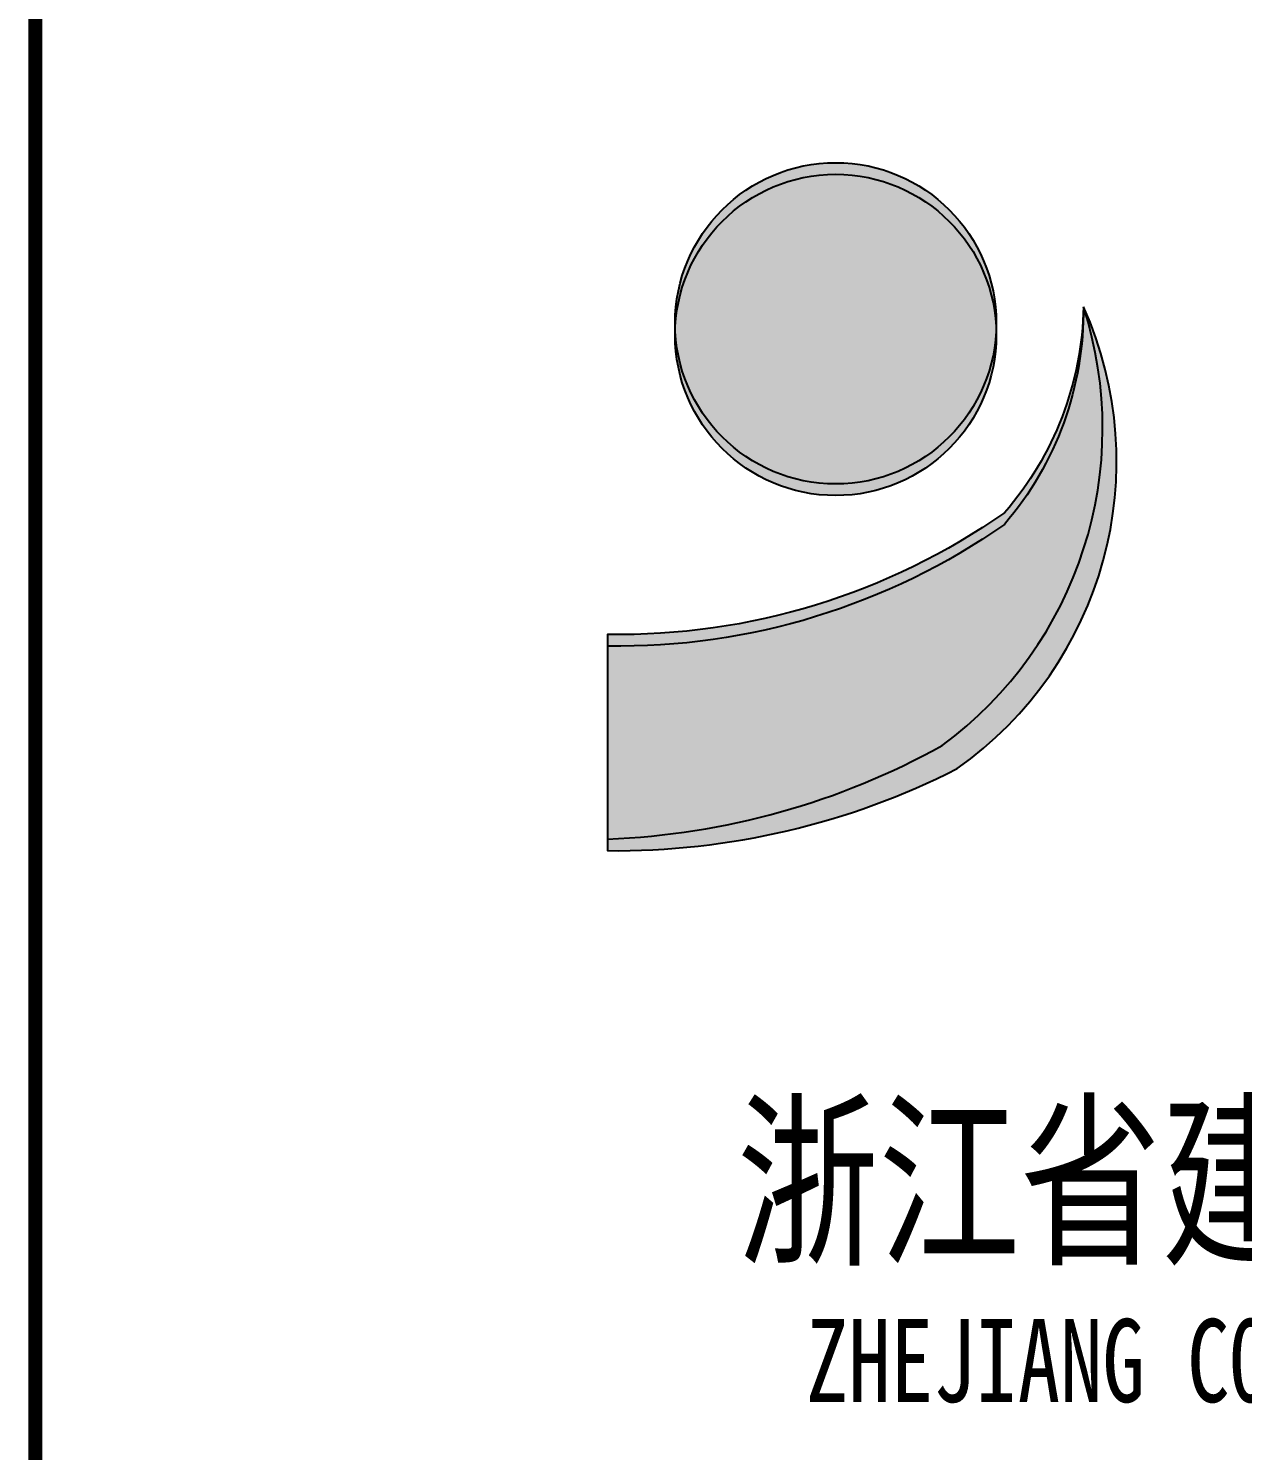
# Model space of a CAD drawing. Extents: x 1738711 to 2346805, y 1189731 to 2516152.
# Drawn here: x 1981360 to 1983555, y 2413280 to 2415850 of the extents above; entities that cross this region are included whole.
import ezdxf
from ezdxf.enums import TextEntityAlignment as Align

# ---------------------------------------------------------------- set-up
doc = ezdxf.new("R2010")
doc.units = 0
doc.header["$LTSCALE"] = 1000
doc.header["$MEASUREMENT"] = 0
doc.layers.add('TK', color=4, linetype='Continuous')
doc.styles.add('宋体', font='SIMSUN.TTF', dxfattribs={"width": 0.75})

# ---------------------------------------------------------------- blocks, each defined once
blk = doc.blocks.new('资质')
h = blk.add_hatch(color=1)
h.dxf.hatch_style = 1
edge = h.paths.add_edge_path()
edge.add_arc((1696.872990369797, 4285.245276451111), 290.304, 0, 360)
h = blk.add_hatch(color=1)
h.dxf.hatch_style = 1
edge = h.paths.add_edge_path()
edge.add_arc((1696.872990369797, 4264.324202060699), 290.304, 0, 360)
h = blk.add_hatch(color=172)
h.dxf.hatch_style = 1
edge = h.paths.add_edge_path()
edge.add_arc((1548.461446535532, 4309.03729942397), 596.3602102599627, -40.4751505986211, 0.595969414993192, ccw=False)
edge.add_arc((1304.580869948722, 4917.166786204103), 1215.334698300064, 269.0491228419969, 305.0251556862748, ccw=False)
edge.add_line((1284.412177489139, 3701.999450922012), (1284.412177489139, 3332.22413444519))
edge.add_arc((1298.61839179877, 4692.846358647207), 1360.696385501723, 269.4017982855453, 296.9936661867286)
edge.add_arc((1525.171685640106, 4036.16328400969), 679.5661045034295, 305.1311103036309, 384.2468939298175)
h = blk.add_hatch(color=172)
h.dxf.hatch_style = 1
edge = h.paths.add_edge_path()
edge.add_arc((1560.445353225667, 4325.605838548479), 584.4359711792076, 319.08681503258225, 358.9837510041084, ccw=False)
edge.add_arc((1304.580869937249, 4938.08786059824), 1215.334698303598, 269.04912284254067, 305.02515568681855, ccw=False)
edge.add_line((1284.412177489139, 3722.920525312424), (1284.412177489139, 3353.145208954811))
edge.add_arc((1232.367924215509, 4706.227929590557), 1354.083251939054, 272.2027085252616, 299.0239331366028)
edge.add_arc((1467.313535552448, 4095.801199943256), 712.128543211717, 306.3431527119143, 377.9474966535989)
at = {"color": 172}
for points in [[(2144.789395825006, 4315.240304946899, -0.1758633340164648), (2002.105241076089, 3942.850109823048, -0.1582772422886723), (1284.412177489139, 3722.920525312424), (1284.412177489139, 3353.145208954811, 0.1175668902619783), (1889.335153744556, 3522.194352149963, 0.3230121308415347)], [(2144.789395825006, 4315.240304946899, -0.1811499422860194), (2002.105241076089, 3921.929035425186, -0.1582772422886723), (1284.412177489139, 3701.999450922012), (1284.412177489139, 3332.22413444519, 0.1209772943244024), (1916.227595404722, 3480.388720154762, 0.3596071156339016)]]:
    blk.add_lwpolyline(points, format="xyb", close=True, dxfattribs=at)
at = {"color": 1}
for centre in [(1696.872990369797, 4285.245276451111), (1696.872990369797, 4264.324202060699)]:
    blk.add_circle(centre, 290.304, dxfattribs=at)
at = {"layer": 'TK', "color": 7, "const_width": 25}
blk.add_lwpolyline([(249.9987644646317, 8699.99998755008), (6749.99949693121, 8699.999999888241), (6749.99949693121, 0), (249.9987644646317, -1.233071088790894e-05)], close=True, dxfattribs=at)
at = {"layer": 'TK', "color": 7, "style": '宋体', "width": 0.75}
for s, height, p in [('浙江省建设投资集团股份有限公司', 250, (1518.306080606875, 2609.343144377352)), ('ZHEJIANG CONSTRUCTION INVESTMENT GROUP CO.,LTD ', 150, (1643.436848029443, 2335.66827948916))]:
    blk.add_text(s, height=height, dxfattribs=at).set_placement(p)
blk = doc.blocks.new('ZJJT-A2')
at = {"layer": 'TK', "color": 7, "const_width": 25}
blk.add_lwpolyline([(51899.99926753272, 41000.00000010733), (51899.99729448999, 1000)], dxfattribs=at)
at = {"layer": 'TK', "color": 1}
blk.add_blockref('资质', (51650.00050306832, 32300.00000010733), dxfattribs=at)
at = {"layer": 'TK', "style": '宋体', "width": 0.75}
for tag, height, p in [('项目负责人', 350, (6002.876267940504, 39688.65345310152)), ('专业负责人', 350, (6002.876267940504, 38823.65609443362)), ('设计人', 350, (6002.876267940504, 38019.4275366388)), ('版号1', 250, (52603.8661832721, 22193.36190201878)), ('时间1', 250, (57705.29410634679, 22193.36190201878)), ('版号2', 250, (52603.8661832721, 21593.36190201878)), ('时间2', 250, (57705.29410634702, 21593.36190201878)), ('版号3', 250, (52603.86618327233, 20993.36190201878)), ('时间3', 250, (57705.29410634702, 20993.36190201878)), ('建筑会签', 0.0001, (54277.87675629463, 2403.160154867684)), ('电气会签', 0.0001, (57427.87534853723, 2403.160154867684)), ('结构会签', 0.0001, (54277.8767562951, 1803.160154867684)), ('暖通会签', 0.0001, (57427.87534853769, 1803.160154867684)), ('给排水会签', 0.0001, (54277.87675629533, 1249.516187152825)), ('智能化会签', 0.0001, (57427.87534853793, 1249.516187152825))]:
    blk.add_attdef(tag, text='', height=height, dxfattribs=at).set_placement(p, align=Align.CENTER)
for tag, p in [('合作设计单位', (56115.87637894857, 31585.8935709084)), ('版号说明1', (55153.87675629463, 22318.17104576936)), ('版号说明2', (55153.87675629463, 21718.17104576936)), ('版号说明3', (55153.87675629463, 21118.17104576936)), ('建设单位', (55845.18183651473, 16035.89373564813)), ('工程名称', (55845.18183651473, 14835.89373564813)), ('子项名称', (55845.18183651473, 13635.89373564813)), ('图名', (55845.18183651473, 12435.89373564802)), ('工程编号', (54277.87675629463, 11460.89373564813)), ('子项编号', (57427.88050490129, 11460.89373564813)), ('专业', (54277.87675629463, 10710.89373564813)), ('图号', (57427.88050490129, 10710.89373564813)), ('阶段', (54277.87675629463, 9960.893735648133)), ('日期', (57427.88050490245, 9960.893735648133)), ('审定', (54652.87675629463, 8460.893735648133)), ('审核', (54652.87675629463, 7710.893735648133)), ('工程负责', (54652.87675629463, 6960.893735648133)), ('专业负责', (54652.87675629463, 6210.893735648133)), ('设计', (54652.87675629463, 5460.893735648133)), ('制图', (54652.87675629463, 4710.893735648133)), ('校对', (54652.87675629463, 3960.893735648133))]:
    blk.add_attdef(tag, text='', height=250, dxfattribs=at).set_placement(p, align=Align.MIDDLE_CENTER)

msp = doc.modelspace()

# ---------------------------------------------------------------- block references
msp.add_blockref('ZJJT-A2', (1929473.000067786, 2378731.999618958))

doc.saveas('drawing.dxf')
